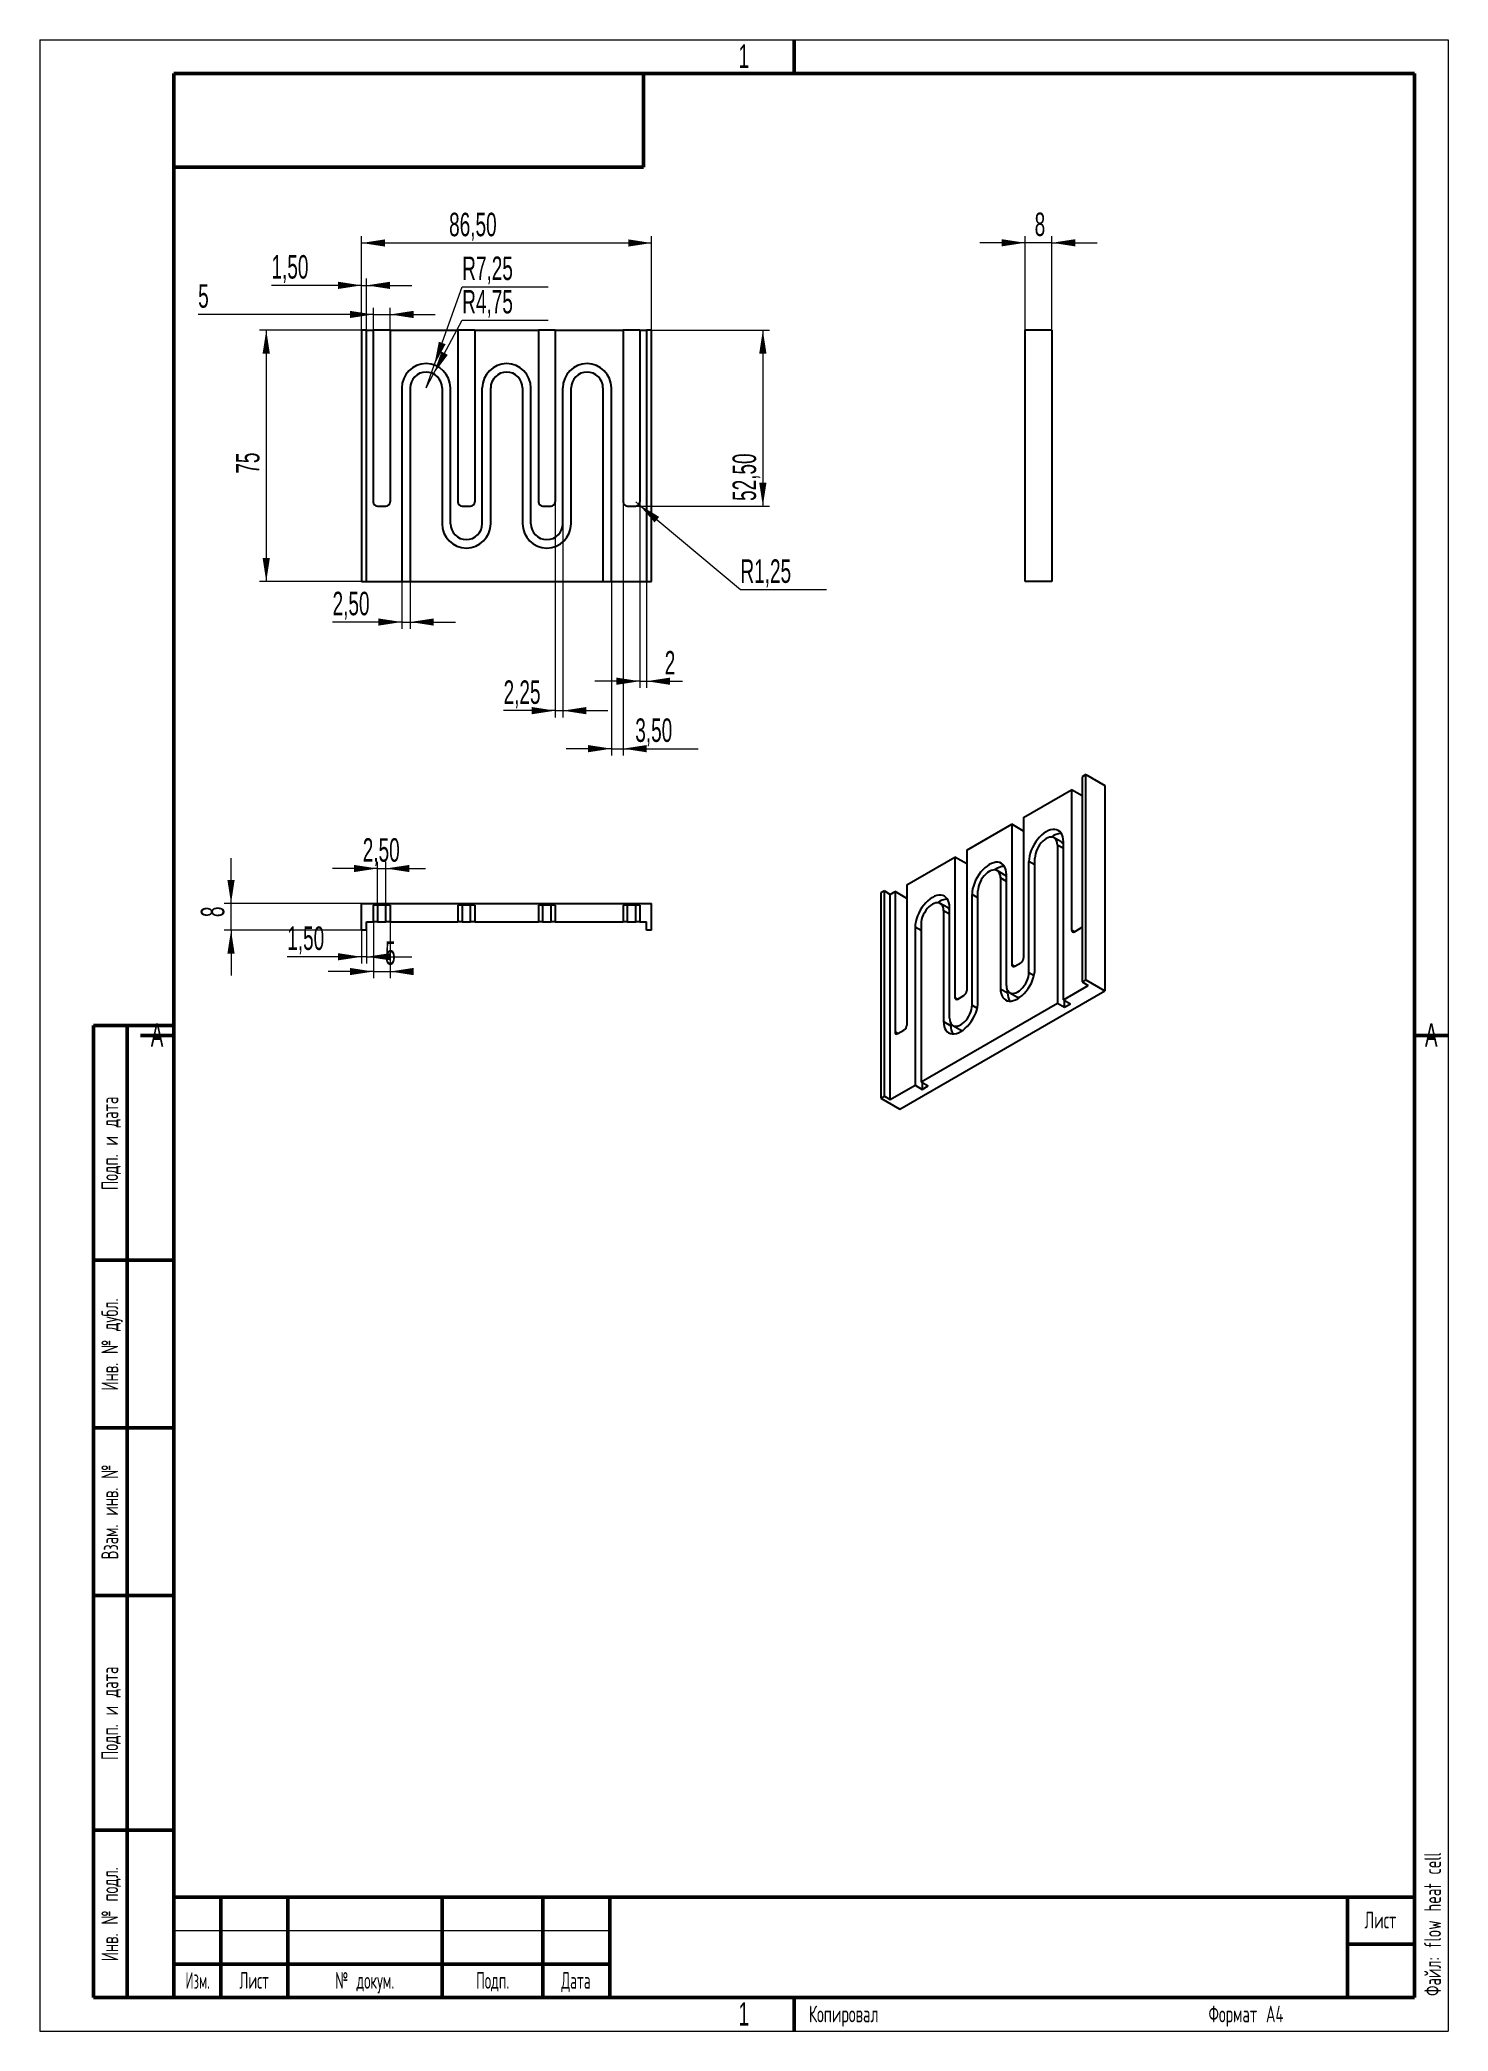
# Model space of a CAD drawing. Header units: millimetres. Extents: x 0 to 210, y 0 to 297.
import ezdxf

# ---------------------------------------------------------------- set-up
doc = ezdxf.new("R2010")
doc.units = ezdxf.units.MM
doc.styles.add('SLDTEXTSTYLE0', font='TXT', dxfattribs={"width": 0.559019, "bigfont": 'bigfont'})
doc.styles.add('SLDTEXTSTYLE1', font='TXT', dxfattribs={"width": 0.605, "bigfont": 'bigfont'})
doc.styles.add('SLDTEXTSTYLE2', font='TXT', dxfattribs={"width": 0.52792, "bigfont": 'bigfont'})
doc.styles.add('SLDTEXTSTYLE3', font='TXT', dxfattribs={"width": 0.605})
doc.dimstyles.new('SLDDIMSTYLE0', dxfattribs={"dimtxt": 3.5, "dimasz": 3.5, "dimexe": 0, "dimexo": 0.0625, "dimgap": 0.875, "dimtad": 2, "dimlfac": 2, "dimrnd": 1e-09, "dimzin": 12, "dimdsep": 46, "dimtxsty": 'SLDTEXTSTYLE3', "dimsah": 1, "dimcen": 0.09, "dimadec": 0, "dimazin": 3, "dimtfac": 1, "dimtdec": 3, "dimtofl": 0, "dimtmove": 0, "dimatfit": 3, "dimfxl": 1, "dimfrac": 2, "dimtolj": 1, "dimtzin": 12, "dimarcsym": 0})
doc.dimstyles.new('SLDDIMSTYLE1', dxfattribs={"dimtxt": 3.5, "dimasz": 3.5, "dimexe": 0, "dimexo": 0.0625, "dimgap": 0.875, "dimtad": 2, "dimlfac": 2, "dimrnd": 1e-09, "dimzin": 12, "dimdsep": 46, "dimtxsty": 'SLDTEXTSTYLE3', "dimsah": 1, "dimcen": 0.09, "dimadec": 0, "dimazin": 3, "dimtfac": 1, "dimtdec": 3, "dimtmove": 0, "dimatfit": 0, "dimfxl": 1, "dimfrac": 2, "dimtolj": 1, "dimtzin": 12, "dimarcsym": 0})
doc.dimstyles.new('SLDDIMSTYLE2', dxfattribs={"dimtxt": 3.5, "dimasz": 3.5, "dimexe": 0, "dimexo": 0.0625, "dimgap": 0.875, "dimtad": 0, "dimtih": 1, "dimtoh": 1, "dimlfac": 2, "dimrnd": 1e-09, "dimzin": 12, "dimdsep": 46, "dimtxsty": 'SLDTEXTSTYLE3', "dimsah": 1, "dimcen": 0, "dimadec": 0, "dimazin": 3, "dimtfac": 1, "dimtdec": 3, "dimtofl": 0, "dimtmove": 0, "dimatfit": 3, "dimfxl": 1, "dimfrac": 2, "dimtolj": 1, "dimtzin": 12, "dimarcsym": 0})

# ---------------------------------------------------------------- blocks, each defined once
blk = doc.blocks.new('_D')
at = {"color": 7, "linetype": 'Continuous', "lineweight": 0}
for p, q in [((47.98, 253.72), (47.98, 267.7)), ((91.23, 253.72), (91.23, 267.7)), ((47.98, 266.7), (91.23, 266.7))]:
    blk.add_line(p, q, dxfattribs=at)
at = {"color": 7, "linetype": 'Continuous', "lineweight": 18}
for points in [[(47.98, 266.7), (51.48, 266.16), (51.48, 267.24)], [(91.23, 266.7), (87.73, 267.24), (87.73, 266.16)]]:
    blk.add_solid(points, dxfattribs=at)
at = {"color": 7, "linetype": 'Continuous', "lineweight": 18, "insert": (61.03, 271.21), "char_height": 3.5, "attachment_point": 1, "style": 'SLDTEXTSTYLE3'}
blk.add_mtext('86,50', dxfattribs=at)
blk = doc.blocks.new('_D_1')
at = {"color": 7, "linetype": 'Continuous', "lineweight": 0}
for p, q in [((47.97, 253.71), (32.76, 253.71)), ((33.76, 253.71), (33.76, 216.21)), ((47.97, 216.21), (32.76, 216.21))]:
    blk.add_line(p, q, dxfattribs=at)
at = {"color": 7, "linetype": 'Continuous', "lineweight": 18}
for points in [[(33.76, 253.71), (33.22, 250.21), (34.3, 250.21)], [(33.76, 216.21), (34.3, 219.71), (33.22, 219.71)]]:
    blk.add_solid(points, dxfattribs=at)
at = {"color": 7, "linetype": 'Continuous', "lineweight": 18, "insert": (29.25, 232.29), "char_height": 3.5, "attachment_point": 1, "rotation": 90, "style": 'SLDTEXTSTYLE3'}
blk.add_mtext('75', dxfattribs=at)
blk = doc.blocks.new('_D_2')
at = {"color": 7, "linetype": 'Continuous', "lineweight": 0}
for p, q in [((47.98, 253.72), (47.98, 261.38)), ((48.73, 253.72), (48.73, 261.38)), ((47.98, 260.38), (34.54, 260.38)), ((47.98, 260.38), (48.73, 260.38)), ((48.73, 260.38), (55.46, 260.38))]:
    blk.add_line(p, q, dxfattribs=at)
at = {"color": 7, "linetype": 'Continuous', "lineweight": 18}
for points in [[(47.98, 260.38), (44.48, 260.92), (44.48, 259.84)], [(48.73, 260.38), (52.23, 259.84), (52.23, 260.92)]]:
    blk.add_solid(points, dxfattribs=at)
at = {"color": 7, "linetype": 'Continuous', "lineweight": 18, "insert": (34.54, 264.89), "char_height": 3.5, "attachment_point": 1, "style": 'SLDTEXTSTYLE3'}
blk.add_mtext('1,50', dxfattribs=at)
blk = doc.blocks.new('_D_3')
at = {"color": 7, "linetype": 'Continuous', "lineweight": 0}
for p, q in [((49.73, 256.04), (23.61, 256.04)), ((49.73, 253.72), (49.73, 257.04)), ((49.73, 256.04), (52.23, 256.04)), ((52.23, 253.72), (52.23, 257.04)), ((52.23, 256.04), (58.96, 256.04))]:
    blk.add_line(p, q, dxfattribs=at)
at = {"color": 7, "linetype": 'Continuous', "lineweight": 18}
for points in [[(49.73, 256.04), (46.23, 256.58), (46.23, 255.5)], [(52.23, 256.04), (55.73, 255.5), (55.73, 256.58)]]:
    blk.add_solid(points, dxfattribs=at)
at = {"color": 7, "linetype": 'Continuous', "lineweight": 18, "insert": (23.61, 260.55), "char_height": 3.5, "attachment_point": 1, "style": 'SLDTEXTSTYLE3'}
blk.add_mtext('5', dxfattribs=at)
blk = doc.blocks.new('_D_4')
at = {"color": 7, "linetype": 'Continuous', "lineweight": 0}
for p, q in [((53.98, 216.2), (53.98, 209.17)), ((55.23, 216.2), (55.23, 209.17)), ((53.98, 210.17), (43.65, 210.17)), ((53.98, 210.17), (55.23, 210.17)), ((55.23, 210.17), (61.96, 210.17))]:
    blk.add_line(p, q, dxfattribs=at)
at = {"color": 7, "linetype": 'Continuous', "lineweight": 18}
for points in [[(53.98, 210.17), (50.48, 210.7), (50.48, 209.63)], [(55.23, 210.17), (58.73, 209.63), (58.73, 210.7)]]:
    blk.add_solid(points, dxfattribs=at)
at = {"color": 7, "linetype": 'Continuous', "lineweight": 18, "insert": (43.65, 214.68), "char_height": 3.5, "attachment_point": 1, "style": 'SLDTEXTSTYLE3'}
blk.add_mtext('2,50', dxfattribs=at)
blk = doc.blocks.new('_D_5')
at = {"color": 7, "linetype": 'Continuous', "lineweight": 0}
for p, q in [((58.82, 248.5), (62.98, 260.17)), ((62.98, 260.17), (75.81, 260.17)), ((57.6, 245.08), (58.82, 248.5))]:
    blk.add_line(p, q, dxfattribs=at)
at = {"color": 7, "linetype": 'Continuous', "lineweight": 18}
blk.add_solid([(58.82, 248.5), (60.5, 251.61), (59.49, 251.97)], dxfattribs=at)
at = {"color": 7, "linetype": 'Continuous', "lineweight": 18, "insert": (62.98, 264.68), "char_height": 3.5, "attachment_point": 1, "style": 'SLDTEXTSTYLE3'}
blk.add_mtext('R7,25', dxfattribs=at)
blk = doc.blocks.new('_D_6')
at = {"color": 7, "linetype": 'Continuous', "lineweight": 0}
for p, q in [((58.72, 247.18), (62.98, 255.18)), ((62.98, 255.18), (75.81, 255.18)), ((57.6, 245.08), (58.72, 247.18))]:
    blk.add_line(p, q, dxfattribs=at)
at = {"color": 7, "linetype": 'Continuous', "lineweight": 18}
blk.add_solid([(58.72, 247.18), (60.84, 250.01), (59.89, 250.52)], dxfattribs=at)
at = {"color": 7, "linetype": 'Continuous', "lineweight": 18, "insert": (62.98, 259.69), "char_height": 3.5, "attachment_point": 1, "style": 'SLDTEXTSTYLE3'}
blk.add_mtext('R4,75', dxfattribs=at)
blk = doc.blocks.new('_D_7')
at = {"color": 7, "linetype": 'Continuous', "lineweight": 0}
for p, q in [((89.48, 228.07), (89.48, 200.34)), ((90.48, 216.2), (90.48, 200.34)), ((89.48, 201.34), (82.74, 201.34)), ((89.48, 201.34), (90.48, 201.34)), ((90.48, 201.34), (95.85, 201.34))]:
    blk.add_line(p, q, dxfattribs=at)
at = {"color": 7, "linetype": 'Continuous', "lineweight": 18}
for points in [[(89.48, 201.34), (85.98, 201.88), (85.98, 200.8)], [(90.48, 201.34), (93.98, 200.8), (93.98, 201.88)]]:
    blk.add_solid(points, dxfattribs=at)
at = {"color": 7, "linetype": 'Continuous', "lineweight": 18, "insert": (93.18, 205.85), "char_height": 3.5, "attachment_point": 1, "style": 'SLDTEXTSTYLE3'}
blk.add_mtext('2', dxfattribs=at)
blk = doc.blocks.new('_D_8')
at = {"color": 7, "linetype": 'Continuous', "lineweight": 0}
for p, q in [((86.98, 228.07), (86.98, 190.28)), ((85.23, 216.2), (85.23, 190.28)), ((85.23, 191.28), (78.49, 191.28)), ((85.23, 191.28), (86.98, 191.28)), ((86.98, 191.28), (98.15, 191.28))]:
    blk.add_line(p, q, dxfattribs=at)
at = {"color": 7, "linetype": 'Continuous', "lineweight": 18}
for points in [[(85.23, 191.28), (81.73, 191.82), (81.73, 190.74)], [(86.98, 191.28), (90.48, 190.74), (90.48, 191.82)]]:
    blk.add_solid(points, dxfattribs=at)
at = {"color": 7, "linetype": 'Continuous', "lineweight": 18, "insert": (88.79, 195.79), "char_height": 3.5, "attachment_point": 1, "style": 'SLDTEXTSTYLE3'}
blk.add_mtext('3,50', dxfattribs=at)
blk = doc.blocks.new('_D_9')
at = {"color": 7, "linetype": 'Continuous', "lineweight": 0}
for p, q in [((76.85, 228.07), (76.85, 195.95)), ((77.98, 224.82), (77.98, 195.95)), ((76.85, 196.95), (69.15, 196.95)), ((76.85, 196.95), (77.98, 196.95)), ((77.98, 196.95), (84.71, 196.95))]:
    blk.add_line(p, q, dxfattribs=at)
at = {"color": 7, "linetype": 'Continuous', "lineweight": 18}
for points in [[(76.85, 196.95), (73.35, 197.49), (73.35, 196.41)], [(77.98, 196.95), (81.48, 196.41), (81.48, 197.49)]]:
    blk.add_solid(points, dxfattribs=at)
at = {"color": 7, "linetype": 'Continuous', "lineweight": 18, "insert": (69.15, 201.46), "char_height": 3.5, "attachment_point": 1, "style": 'SLDTEXTSTYLE3'}
blk.add_mtext('2,25', dxfattribs=at)
blk = doc.blocks.new('_D_10')
at = {"color": 7, "linetype": 'Continuous', "lineweight": 0}
for p, q in [((91.24, 253.71), (108.81, 253.71)), ((107.81, 253.71), (107.81, 227.46)), ((88.86, 227.46), (108.81, 227.46))]:
    blk.add_line(p, q, dxfattribs=at)
at = {"color": 7, "linetype": 'Continuous', "lineweight": 18}
for points in [[(107.81, 253.71), (107.27, 250.21), (108.35, 250.21)], [(107.81, 227.46), (108.35, 230.96), (107.27, 230.96)]]:
    blk.add_solid(points, dxfattribs=at)
at = {"color": 7, "linetype": 'Continuous', "lineweight": 18, "insert": (103.3, 228.23), "char_height": 3.5, "attachment_point": 1, "rotation": 90, "style": 'SLDTEXTSTYLE3'}
blk.add_mtext('52,50', dxfattribs=at)
blk = doc.blocks.new('_D_11')
at = {"color": 7, "linetype": 'Continuous', "lineweight": 0}
for p, q in [((88.85, 228.08), (89.33, 227.68)), ((89.33, 227.68), (104.47, 215)), ((104.47, 215), (117.29, 215))]:
    blk.add_line(p, q, dxfattribs=at)
at = {"color": 7, "linetype": 'Continuous', "lineweight": 18}
blk.add_solid([(89.33, 227.68), (91.67, 225.02), (92.36, 225.85)], dxfattribs=at)
at = {"color": 7, "linetype": 'Continuous', "lineweight": 18, "insert": (104.47, 219.51), "char_height": 3.5, "attachment_point": 1, "style": 'SLDTEXTSTYLE3'}
blk.add_mtext('R1,25', dxfattribs=at)
blk = doc.blocks.new('_D_12')
at = {"color": 7, "linetype": 'Continuous', "lineweight": 0}
for p, q in [((146.91, 253.72), (146.91, 267.73)), ((150.91, 253.72), (150.91, 267.73)), ((146.91, 266.73), (140.18, 266.73)), ((150.91, 266.73), (146.91, 266.73)), ((150.91, 266.73), (157.64, 266.73))]:
    blk.add_line(p, q, dxfattribs=at)
at = {"color": 7, "linetype": 'Continuous', "lineweight": 18}
for points in [[(146.91, 266.73), (143.41, 267.27), (143.41, 266.19)], [(150.91, 266.73), (154.41, 266.19), (154.41, 267.27)]]:
    blk.add_solid(points, dxfattribs=at)
at = {"color": 7, "linetype": 'Continuous', "lineweight": 18, "insert": (148.34, 271.24), "char_height": 3.5, "attachment_point": 1, "style": 'SLDTEXTSTYLE3'}
blk.add_mtext('8', dxfattribs=at)
blk = doc.blocks.new('_D_13')
at = {"color": 7, "linetype": 'Continuous', "lineweight": 0}
for p, q in [((50.35, 173.41), (43.62, 173.41)), ((50.35, 167.96), (50.35, 174.41)), ((50.35, 173.41), (51.6, 173.41)), ((51.6, 167.96), (51.6, 174.41)), ((51.6, 173.41), (57.51, 173.41))]:
    blk.add_line(p, q, dxfattribs=at)
at = {"color": 7, "linetype": 'Continuous', "lineweight": 18}
for points in [[(50.35, 173.41), (46.85, 173.94), (46.85, 172.87)], [(51.6, 173.41), (55.1, 172.87), (55.1, 173.94)]]:
    blk.add_solid(points, dxfattribs=at)
at = {"color": 7, "linetype": 'Continuous', "lineweight": 18, "insert": (48.15, 177.92), "char_height": 3.5, "attachment_point": 1, "style": 'SLDTEXTSTYLE3'}
blk.add_mtext('2,50', dxfattribs=at)
blk = doc.blocks.new('_D_14')
at = {"color": 7, "linetype": 'Continuous', "lineweight": 0}
for p, q in [((49.73, 165.44), (49.73, 157.04)), ((52.23, 165.44), (52.23, 157.04)), ((49.73, 158.04), (42.99, 158.04)), ((49.73, 158.04), (52.23, 158.04)), ((52.23, 158.04), (54.17, 158.04))]:
    blk.add_line(p, q, dxfattribs=at)
at = {"color": 7, "linetype": 'Continuous', "lineweight": 18}
for points in [[(49.73, 158.04), (46.23, 158.58), (46.23, 157.5)], [(52.23, 158.04), (55.73, 157.5), (55.73, 158.58)]]:
    blk.add_solid(points, dxfattribs=at)
at = {"color": 7, "linetype": 'Continuous', "lineweight": 18, "insert": (51.49, 162.55), "char_height": 3.5, "attachment_point": 1, "style": 'SLDTEXTSTYLE3'}
blk.add_mtext('5', dxfattribs=at)
blk = doc.blocks.new('_D_15')
at = {"color": 7, "linetype": 'Continuous', "lineweight": 0}
for p, q in [((47.98, 164.19), (47.98, 159.24)), ((48.73, 164.19), (48.73, 159.24)), ((47.98, 160.24), (36.89, 160.24)), ((48.73, 160.24), (47.98, 160.24)), ((48.73, 160.24), (55.46, 160.24))]:
    blk.add_line(p, q, dxfattribs=at)
at = {"color": 7, "linetype": 'Continuous', "lineweight": 18}
for points in [[(47.98, 160.24), (44.48, 160.78), (44.48, 159.71)], [(48.73, 160.24), (52.23, 159.71), (52.23, 160.78)]]:
    blk.add_solid(points, dxfattribs=at)
at = {"color": 7, "linetype": 'Continuous', "lineweight": 18, "insert": (36.89, 164.76), "char_height": 3.5, "attachment_point": 1, "style": 'SLDTEXTSTYLE3'}
blk.add_mtext('1,50', dxfattribs=at)
blk = doc.blocks.new('_D_16')
at = {"color": 7, "linetype": 'Continuous', "lineweight": 0}
for p, q in [((28.51, 168.2), (28.51, 174.93)), ((47.97, 168.2), (27.51, 168.2)), ((28.51, 164.2), (28.51, 168.2)), ((47.97, 164.2), (27.51, 164.2)), ((28.51, 164.2), (28.51, 157.47))]:
    blk.add_line(p, q, dxfattribs=at)
at = {"color": 7, "linetype": 'Continuous', "lineweight": 18}
for points in [[(28.51, 168.2), (29.05, 171.7), (27.97, 171.7)], [(28.51, 164.2), (27.97, 160.7), (29.05, 160.7)]]:
    blk.add_solid(points, dxfattribs=at)
at = {"color": 7, "linetype": 'Continuous', "lineweight": 18, "insert": (24, 166.16), "char_height": 3.5, "attachment_point": 1, "rotation": 90, "style": 'SLDTEXTSTYLE3'}
blk.add_mtext('8', dxfattribs=at)

msp = doc.modelspace()

# ---------------------------------------------------------------- linework, layer by layer
at = {"color": 7, "linetype": 'Continuous', "lineweight": 18}
for p, q in [((0, 297), (210, 297)), ((0, 297), (0, 0)), ((210, 297), (210, 0)), ((20, 15), (85, 15)), ((0, 0), (210, 0))]:
    msp.add_line(p, q, dxfattribs=at)
at = {"color": 7, "linetype": 'Continuous', "lineweight": 50}
for p, q in [((112.5, 297.001), (112.5, 291.999)), ((20, 5), (20, 292)), ((20, 292), (205, 292)), ((20, 5), (20, 292)), ((20, 292), (205, 292)), ((90, 292), (90, 278)), ((205, 292), (205, 5)), ((205, 292), (205, 5)), ((20, 278), (90, 278)), ((20, 150), (8, 150)), ((8, 5), (8, 150)), ((13, 5), (13, 150)), ((14.999, 148.5), (20.001, 148.5)), ((210.001, 148.5), (204.999, 148.5)), ((20, 115), (8, 115)), ((20, 90), (8, 90)), ((20, 65), (8, 65)), ((20, 30), (8, 30)), ((20, 20), (205, 20)), ((27, 20), (27, 5)), ((37, 20), (37, 5)), ((60, 5), (60, 20)), ((75, 20), (75, 5)), ((85, 20), (85, 5)), ((195, 20), (195, 5)), ((195, 20), (195, 5)), ((195, 13), (205, 13)), ((20, 10), (85, 10)), ((8, 5), (20, 5)), ((20, 5), (205, 5)), ((205, 5), (20, 5)), ((112.5, -0.001), (112.5, 5.001))]:
    msp.add_line(p, q, dxfattribs=at)
at = {"color": 7, "linetype": 'Continuous', "lineweight": 25}
for p, q in [((48.7253, 253.707), (47.9753, 253.707)), ((47.9753, 253.707), (47.9753, 216.207)), ((48.7253, 216.207), (48.7253, 253.707)), ((48.7253, 253.707), (49.7253, 253.707)), ((49.7253, 253.707), (49.7253, 228.082)), ((52.2253, 253.707), (49.7253, 253.707)), ((52.2253, 253.707), (52.2253, 228.082)), ((52.2253, 253.707), (62.3503, 253.707)), ((62.3503, 253.707), (62.3503, 228.082)), ((64.8503, 253.707), (62.3503, 253.707)), ((64.8503, 253.707), (64.8503, 228.082)), ((64.8503, 253.707), (74.3503, 253.707)), ((74.3503, 253.707), (74.3503, 228.082)), ((76.8503, 253.707), (74.3503, 253.707)), ((76.8503, 253.707), (76.8503, 228.082)), ((76.8503, 253.707), (86.9753, 253.707)), ((86.9753, 253.707), (86.9753, 228.082)), ((89.4753, 253.707), (86.9753, 253.707)), ((89.4753, 253.707), (89.4753, 228.082)), ((89.4753, 253.707), (90.4753, 253.707)), ((90.4753, 253.707), (90.4753, 216.207)), ((91.2253, 253.707), (90.4753, 253.707)), ((91.2253, 216.207), (91.2253, 253.707)), ((150.9093, 253.707), (146.9093, 253.707)), ((146.9093, 216.207), (146.9093, 253.707)), ((150.9093, 253.707), (150.9093, 216.207)), ((53.9753, 245.082), (53.9753, 216.207)), ((55.2253, 245.082), (55.2253, 216.207)), ((59.9753, 245.082), (59.9753, 224.832)), ((61.2253, 224.832), (61.2253, 245.082)), ((65.9753, 224.832), (65.9753, 245.082)), ((67.2253, 224.832), (67.2253, 245.082)), ((71.9753, 245.082), (71.9753, 224.832)), ((73.2253, 224.832), (73.2253, 245.082)), ((77.9753, 224.832), (77.9753, 245.082)), ((79.2253, 224.832), (79.2253, 245.082)), ((83.9753, 245.082), (83.9753, 216.207)), ((85.2253, 216.207), (85.2253, 245.082)), ((50.3503, 227.457), (51.6003, 227.457)), ((62.9753, 227.457), (64.2253, 227.457)), ((74.9753, 227.457), (76.2253, 227.457)), ((87.6003, 227.457), (88.8503, 227.457)), ((47.9753, 216.207), (48.7253, 216.207)), ((48.7253, 216.207), (53.9753, 216.207)), ((53.9753, 216.207), (55.2253, 216.207)), ((55.2253, 216.207), (83.9753, 216.207)), ((83.9753, 216.207), (85.2253, 216.207)), ((85.2253, 216.207), (90.4753, 216.207)), ((90.4753, 216.207), (91.2253, 216.207)), ((150.9093, 216.207), (146.9093, 216.207)), ((155.9786, 187.4096), (155.4483, 187.1035)), ((155.9786, 156.7893), (155.9786, 187.4096)), ((155.9786, 187.4096), (158.807, 185.7768)), ((146.6978, 181.0314), (153.8573, 185.1645)), ((153.8573, 185.1645), (153.8573, 164.2406)), ((155.4483, 184.246), (153.8573, 185.1645)), ((155.4483, 187.1035), (155.4483, 156.4832)), ((158.807, 185.7768), (158.807, 155.1565)), ((138.2126, 176.133), (144.9301, 180.0109)), ((144.9301, 180.0109), (144.9301, 159.0871)), ((146.6978, 178.9904), (144.9301, 180.0109)), ((146.6978, 181.0314), (146.6978, 160.1076)), ((138.2126, 176.133), (138.2126, 155.2091)), ((152.3047, 177.3723), (151.244, 177.9846)), ((151.736, 176.8972), (151.736, 153.3196)), ((152.6199, 153.8299), (152.6199, 177.4075)), ((129.2853, 170.9794), (136.4448, 175.1125)), ((136.4448, 175.1125), (136.4448, 154.1886)), ((138.2126, 174.092), (136.4448, 175.1125)), ((143.8194, 172.4739), (142.7587, 173.0862)), ((144.1346, 155.9741), (144.1346, 172.509)), ((147.4933, 157.913), (147.4933, 174.448)), ((148.3772, 158.4233), (148.3772, 174.9583)), ((125.9266, 170.061), (125.3962, 169.7548)), ((125.3962, 169.7548), (125.3962, 139.1345)), ((125.9266, 139.4407), (125.9266, 170.061)), ((125.9266, 170.061), (126.8105, 169.5507)), ((126.8105, 169.5507), (127.5176, 169.9589)), ((126.8105, 138.9304), (126.8105, 169.5507)), ((127.5176, 169.9589), (127.5176, 149.035)), ((129.2853, 168.9384), (127.5176, 169.9589)), ((129.2853, 170.9794), (129.2853, 150.0556)), ((139.008, 153.0146), (139.008, 169.5496)), ((139.8919, 153.5249), (139.8919, 170.0598)), ((143.2507, 171.9988), (143.2507, 155.4638)), ((47.9753, 168.1999), (91.2253, 168.1999)), ((47.9753, 164.1999), (47.9753, 168.1999)), ((49.7253, 167.9499), (49.7253, 165.4499)), ((52.2253, 167.9499), (49.7253, 167.9499)), ((50.3503, 167.9499), (50.3503, 165.4499)), ((51.6003, 165.4499), (51.6003, 167.9499)), ((52.2253, 167.9499), (52.2253, 165.4499)), ((62.3503, 167.9499), (62.3503, 165.4499)), ((64.8503, 167.9499), (62.3503, 167.9499)), ((62.9753, 167.9499), (62.9753, 165.4499)), ((64.2253, 165.4499), (64.2253, 167.9499)), ((64.8503, 167.9499), (64.8503, 165.4499)), ((76.8503, 167.9499), (74.3503, 167.9499)), ((74.3503, 167.9499), (74.3503, 165.4499)), ((74.9753, 167.9499), (74.9753, 165.4499)), ((76.2253, 165.4499), (76.2253, 167.9499)), ((76.8503, 167.9499), (76.8503, 165.4499)), ((89.4753, 167.9499), (86.9753, 167.9499)), ((86.9753, 167.9499), (86.9753, 165.4499)), ((87.6003, 167.9499), (87.6003, 165.4499)), ((88.8503, 165.4499), (88.8503, 167.9499)), ((89.4753, 167.9499), (89.4753, 165.4499)), ((91.2253, 164.1999), (91.2253, 168.1999)), ((135.3341, 167.5754), (134.2734, 168.1877)), ((134.7654, 167.1003), (134.7654, 150.5654)), ((135.6493, 151.0756), (135.6493, 167.6106)), ((48.7253, 164.1999), (47.9753, 164.1999)), ((48.7253, 165.4499), (49.7253, 165.4499)), ((48.7253, 164.1999), (48.7253, 165.4499)), ((50.3503, 165.4499), (49.7253, 165.4499)), ((50.3503, 165.4499), (51.6003, 165.4499)), ((52.2253, 165.4499), (51.6003, 165.4499)), ((52.2253, 165.4499), (62.3503, 165.4499)), ((62.9753, 165.4499), (62.3503, 165.4499)), ((62.9753, 165.4499), (64.2253, 165.4499)), ((64.8503, 165.4499), (64.2253, 165.4499)), ((64.8503, 165.4499), (74.3503, 165.4499)), ((74.9753, 165.4499), (74.3503, 165.4499)), ((74.9753, 165.4499), (76.2253, 165.4499)), ((76.8503, 165.4499), (76.2253, 165.4499)), ((76.8503, 165.4499), (86.9753, 165.4499)), ((87.6003, 165.4499), (86.9753, 165.4499)), ((87.6003, 165.4499), (88.8503, 165.4499)), ((89.4753, 165.4499), (88.8503, 165.4499)), ((89.4753, 165.4499), (90.4753, 165.4499)), ((90.4753, 164.1999), (90.4753, 165.4499)), ((91.2253, 164.1999), (90.4753, 164.1999)), ((130.5228, 164.6511), (130.5228, 141.0735)), ((131.4067, 165.1614), (131.4067, 141.5837)), ((154.2992, 163.9854), (155.1831, 164.4957)), ((145.372, 158.8319), (146.2559, 159.3421)), ((128.2247, 137.5017), (158.807, 155.1565)), ((136.8867, 153.9334), (137.7706, 154.4437)), ((143.2507, 155.4638), (144.3113, 154.8515)), ((144.3113, 154.8515), (144.3113, 155.2101)), ((144.6265, 154.8867), (145.6872, 154.2744)), ((152.6199, 153.8299), (156.3322, 155.9729)), ((155.4483, 156.4832), (155.9786, 156.7893)), ((155.4483, 156.4832), (156.3322, 155.9729)), ((155.9786, 156.7893), (158.807, 155.1565)), ((131.4067, 141.5837), (151.736, 153.3196)), ((151.736, 153.3196), (152.7966, 152.7073)), ((152.6199, 153.8299), (153.6805, 153.2176)), ((152.7966, 152.7073), (152.7966, 153.7278)), ((152.7966, 152.7073), (153.6805, 153.2176)), ((20, 5), (20, 150)), ((127.9595, 148.7798), (128.8434, 149.2901)), ((134.7654, 150.5654), (135.8261, 149.9531)), ((135.8261, 149.9531), (135.8261, 150.3116)), ((136.1413, 149.9882), (137.2019, 149.3759)), ((126.8105, 138.9304), (130.5228, 141.0735)), ((130.5228, 141.0735), (131.5834, 140.4612)), ((131.4067, 141.5837), (132.4673, 140.9714)), ((131.5834, 141.4817), (131.5834, 140.4612)), ((131.5834, 140.4612), (132.4673, 140.9714)), ((125.3962, 139.1345), (125.9266, 139.4407)), ((125.3962, 139.1345), (128.2247, 137.5017)), ((125.9266, 139.4407), (126.8105, 138.9304)), ((20, 20), (20, 5))]:
    msp.add_line(p, q, dxfattribs=at)
at = {"color": 8, "linetype": 'Continuous', "lineweight": 25}
for p, q in [((152.6199, 176.387), (151.736, 176.8972)), ((148.3772, 173.9377), (147.4933, 174.448)), ((139.8919, 169.0393), (139.008, 169.5496)), ((144.1346, 171.4885), (143.2507, 171.9988)), ((135.6493, 166.5901), (134.7654, 167.1003)), ((131.4067, 164.1408), (130.5228, 164.6511)), ((153.8573, 164.2406), (154.2993, 163.9855)), ((144.9301, 159.0871), (145.3721, 158.8319)), ((147.4933, 157.913), (148.2599, 157.4705)), ((136.4448, 154.1886), (136.8868, 153.9334)), ((139.008, 153.0146), (139.7747, 152.5721)), ((127.5176, 149.035), (127.9596, 148.7799))]:
    msp.add_line(p, q, dxfattribs=at)
at = {"color": 7, "linetype": 'Continuous', "lineweight": 25, "flags": 128}
for points in [[(152.6199, 177.4075), (152.5979, 177.7812), (152.5325, 178.1232), (152.4247, 178.4276), (152.2764, 178.6892), (152.0902, 178.9036), (151.8691, 179.0671), (151.617, 179.1768), (151.3382, 179.231), (151.0375, 179.2287), (150.72, 179.1698), (150.3912, 179.0555), (150.0566, 178.8877), (149.722, 178.6692), (149.3932, 178.4039), (149.0757, 178.0961), (148.775, 177.7513), (148.4962, 177.3752), (148.2441, 176.9744), (148.023, 176.5557), (147.8367, 176.1262), (147.6884, 175.6934), (147.5807, 175.2645), (147.5153, 174.847), (147.4933, 174.448)], [(151.736, 176.8972), (151.7153, 177.1887), (151.6538, 177.449), (151.5529, 177.672), (151.4152, 177.852), (151.2441, 177.9846), (151.0437, 178.0665), (150.819, 178.0958), (150.5755, 178.0717), (150.3193, 177.9948), (150.0566, 177.867), (149.7939, 177.6915), (149.5376, 177.4725), (149.2942, 177.2155), (149.0695, 176.9268), (148.8691, 176.6135), (148.6979, 176.2833), (148.5603, 175.9443), (148.4594, 175.605), (148.3979, 175.2736), (148.3772, 174.9583)], [(144.1346, 172.509), (144.1126, 172.8827), (144.0472, 173.2247), (143.9395, 173.5291), (143.7912, 173.7908), (143.6049, 174.0052), (143.3838, 174.1686), (143.1317, 174.2784), (142.8529, 174.3326), (142.5522, 174.3302), (142.2347, 174.2714), (141.9059, 174.1571), (141.5713, 173.9893), (141.2367, 173.7708), (140.9079, 173.5054), (140.5904, 173.1977), (140.2897, 172.8528), (140.0109, 172.4768), (139.7588, 172.076), (139.5377, 171.6572), (139.3515, 171.2278), (139.2032, 170.7949), (139.0954, 170.3661), (139.03, 169.9486), (139.008, 169.5496)], [(143.2507, 171.9988), (143.23, 172.2902), (143.1685, 172.5506), (143.0676, 172.7735), (142.93, 172.9535), (142.7588, 173.0861), (142.5584, 173.1681), (142.3337, 173.1973), (142.0903, 173.1732), (141.834, 173.0964), (141.5713, 172.9686), (141.3086, 172.793), (141.0524, 172.5741), (140.8089, 172.3171), (140.5842, 172.0284), (140.3838, 171.715), (140.2127, 171.3848), (140.075, 171.0459), (139.9741, 170.7065), (139.9126, 170.3751), (139.8919, 170.0598)], [(135.6493, 167.6106), (135.6274, 167.9843), (135.562, 168.3263), (135.4542, 168.6307), (135.3059, 168.8923), (135.1196, 169.1067), (134.8985, 169.2702), (134.6464, 169.3799), (134.3677, 169.4341), (134.0669, 169.4318), (133.7495, 169.3729), (133.4206, 169.2586), (133.086, 169.0908), (132.7515, 168.8723), (132.4226, 168.607), (132.1051, 168.2992), (131.8044, 167.9544), (131.5256, 167.5783), (131.2735, 167.1775), (131.0525, 166.7588), (130.8662, 166.3293), (130.7179, 165.8965), (130.6101, 165.4676), (130.5447, 165.0501), (130.5228, 164.6511)], [(134.7654, 167.1003), (134.7447, 167.3918), (134.6832, 167.6521), (134.5824, 167.8751), (134.4447, 168.0551), (134.2735, 168.1877), (134.0731, 168.2696), (133.8485, 168.2989), (133.605, 168.2748), (133.3487, 168.1979), (133.086, 168.0701), (132.8233, 167.8946), (132.5671, 167.6756), (132.3236, 167.4186), (132.0989, 167.1299), (131.8985, 166.8166), (131.7274, 166.4864), (131.5897, 166.1474), (131.4888, 165.8081), (131.4273, 165.4767), (131.4067, 165.1614)], [(143.2507, 155.4638), (143.2726, 155.0901), (143.338, 154.7482), (143.4458, 154.4437), (143.5941, 154.1821), (143.7804, 153.9677), (144.0015, 153.8042), (144.2535, 153.6945), (144.5323, 153.6403), (144.833, 153.6426), (145.1505, 153.7015), (145.4794, 153.8158), (145.814, 153.9836), (146.1485, 154.2021), (146.4774, 154.4674), (146.7949, 154.7752), (147.0956, 155.12), (147.3744, 155.4961), (147.6265, 155.8969), (147.8475, 156.3156), (148.0338, 156.7451), (148.1821, 157.1779), (148.2899, 157.6068), (148.3553, 158.0243), (148.3772, 158.4233)], [(144.1346, 155.9741), (144.1552, 155.6826), (144.2168, 155.4223), (144.3176, 155.1993), (144.4553, 155.0194), (144.6265, 154.8868), (144.8268, 154.8048), (145.0515, 154.7755), (145.295, 154.7996), (145.5512, 154.8765), (145.814, 155.0043), (146.0767, 155.1798), (146.3329, 155.3988), (146.5764, 155.6558), (146.8011, 155.9445), (147.0015, 156.2578), (147.1726, 156.588), (147.3103, 156.927), (147.4111, 157.2663), (147.4727, 157.5977), (147.4933, 157.913)], [(134.7654, 150.5654), (134.7873, 150.1917), (134.8527, 149.8497), (134.9605, 149.5453), (135.1088, 149.2836), (135.2951, 149.0692), (135.5162, 148.9058), (135.7683, 148.796), (136.047, 148.7418), (136.3478, 148.7442), (136.6652, 148.803), (136.9941, 148.9173), (137.3287, 149.0852), (137.6632, 149.3036), (137.9921, 149.569), (138.3096, 149.8767), (138.6103, 150.2216), (138.8891, 150.5976), (139.1412, 150.9984), (139.3622, 151.4172), (139.5485, 151.8466), (139.6968, 152.2795), (139.8046, 152.7083), (139.87, 153.1258), (139.8919, 153.5249)], [(135.6493, 151.0756), (135.67, 150.7842), (135.7315, 150.5238), (135.8323, 150.3009), (135.97, 150.1209), (136.1412, 149.9883), (136.3416, 149.9064), (136.5662, 149.8771), (136.8097, 149.9012), (137.066, 149.978), (137.3287, 150.1058), (137.5914, 150.2814), (137.8476, 150.5003), (138.0911, 150.7573), (138.3158, 151.0461), (138.5162, 151.3594), (138.6873, 151.6896), (138.825, 152.0285), (138.9259, 152.3679), (138.9874, 152.6993), (139.008, 153.0146)], [(145.6872, 154.2744), (145.8875, 154.1925), (146.0948, 154.1635)], [(137.2019, 149.3759), (137.4022, 149.294), (137.6095, 149.2651)]]:
    msp.add_lwpolyline(points, dxfattribs=at)
at = {"color": 7, "linetype": 'Continuous', "lineweight": 25}
for centre, radius, start, end in [((57.6003, 245.082), 3.625, 0, 180), ((57.6003, 245.082), 2.375, 0, 180), ((69.6003, 245.082), 3.625, 0, 180), ((69.6003, 245.082), 2.375, 0, 180), ((81.6003, 245.082), 3.625, 0, 180), ((81.6003, 245.082), 2.375, 0, 180), ((50.3503, 228.082), 0.625, 180, 270), ((51.6003, 228.082), 0.625, 270, 0), ((62.9753, 228.082), 0.625, 180, 270), ((64.2253, 228.082), 0.625, 270, 0), ((74.9753, 228.082), 0.625, 180, 270), ((76.2253, 228.082), 0.625, 270, 0), ((87.6003, 228.082), 0.625, 180, 270), ((88.8503, 228.082), 0.625, 270, 0), ((63.6003, 224.832), 3.625, 180, 0), ((63.6003, 224.832), 2.375, 180, 0), ((75.6003, 224.832), 3.625, 180, 0), ((75.6003, 224.832), 2.375, 180, 0), ((152.3855, 176.0919), 2.5326, 91.483574, 127.711043), ((151.8622, 176.6257), 0.8679, 29.188094, 59.347341), ((143.9003, 171.1935), 2.5326, 91.483574, 127.711043), ((143.3769, 171.7273), 0.8679, 29.188094, 59.347341), ((135.415, 166.295), 2.5326, 91.483574, 127.711043), ((134.8916, 166.8288), 0.8679, 29.188094, 59.347341), ((154.1267, 164.1969), 0.2729, 170.785963, 309.203285), ((154.7232, 165.239), 0.8741, 301.746039, 326.047252), ((145.1995, 159.0434), 0.2729, 170.785963, 309.203285), ((145.7383, 160.1512), 0.9605, 302.605478, 357.394522), ((137.253, 155.2528), 0.9605, 302.605478, 357.394522), ((146.5788, 154.7656), 2.2691, 177.829303, 209.874029), ((136.7142, 154.1449), 0.2729, 170.785963, 309.203285), ((127.787, 148.9913), 0.2729, 170.785963, 309.203285), ((128.3258, 150.0992), 0.9605, 302.605478, 357.394522), ((138.0935, 149.8671), 2.2691, 177.829303, 209.874029)]:
    msp.add_arc(centre, radius, start, end, dxfattribs=at)

# ---------------------------------------------------------------- texts
at = {"color": 7, "linetype": 'Continuous', "lineweight": 0, "attachment_point": 2}
for s, insert, char_height, style in [('1', (104.9757, 296.3168), 3.5, 'SLDTEXTSTYLE3'), ('A', (17.4818, 150.3168), 3.5, 'SLDTEXTSTYLE3'), ('A', (207.4818, 150.3168), 3.5, 'SLDTEXTSTYLE3'), ('Лист', (199.8985, 17.8165), 2.5, 'SLDTEXTSTYLE1'), ('Изм.', (23.5309, 8.8165), 2.5, 'SLDTEXTSTYLE2'), ('Лист', (31.9549, 8.8165), 2.5, 'SLDTEXTSTYLE0'), ('№ докум.', (48.4445, 8.8165), 2.5, 'SLDTEXTSTYLE0'), ('Подп.', (67.5323, 8.8165), 2.5, 'SLDTEXTSTYLE0'), ('Дата', (79.9458, 8.8165), 2.5, 'SLDTEXTSTYLE0'), ('1', (104.9757, 4.3168), 3.5, 'SLDTEXTSTYLE3'), ('Копировал', (119.8657, 3.8165), 2.5, 'SLDTEXTSTYLE1'), ('Формат А4', (179.8498, 3.8165), 2.5, 'SLDTEXTSTYLE1')]:
    msp.add_mtext(s, dxfattribs=dict(at, insert=insert, char_height=char_height, style=style))
at = {"color": 7, "linetype": 'Continuous', "lineweight": 0, "char_height": 2.5, "rotation": 90, "style": 'SLDTEXTSTYLE1'}
for s, insert, attachment_point in [('Подп. и дата', (9.1833, 132.4099), 2), ('Инв. № дубл.', (9.1833, 102.4082), 2), ('Взам. инв. №', (9.1833, 77.4327), 2), ('Подп. и дата', (9.1833, 47.4099), 2), ('Инв. № подл.', (9.1833, 17.439), 2), ('Файл: flow heat cell', (206.4335, 5.25), 1)]:
    msp.add_mtext(s, dxfattribs=dict(at, insert=insert, attachment_point=attachment_point))

# ---------------------------------------------------------------- dimensions: what is measured, and where the dimension line sits
at = {"color": 7, "linetype": 'Continuous', "lineweight": 18}
for base, p1, p2, dimstyle, picture, middle in [((91.2253, 266.6985), (47.9753, 253.707), (91.2253, 253.707), 'SLDDIMSTYLE0', '_D', (67.0423, 266.6985)), ((146.9093, 266.7274), (150.9093, 253.707), (146.9093, 253.707), 'SLDDIMSTYLE1', '_D_12', (149.6771, 266.7274)), ((48.7253, 260.382), (47.9753, 253.707), (48.7253, 253.707), 'SLDDIMSTYLE1', '_D_2', (39.218, 260.382)), ((52.2253, 256.0395), (49.7253, 253.707), (52.2253, 253.707), 'SLDDIMSTYLE1', '_D_3', (24.9425, 256.0395)), ((77.9753, 196.9484), (76.8503, 228.082), (77.9753, 224.832), 'SLDDIMSTYLE1', '_D_9', (73.8308, 196.9484)), ((86.9753, 191.2771), (85.2253, 216.207), (86.9753, 228.082), 'SLDDIMSTYLE1', '_D_8', (93.4707, 191.2771)), ((90.4753, 201.3386), (89.4753, 228.082), (90.4753, 216.207), 'SLDDIMSTYLE1', '_D_7', (94.5132, 201.3386)), ((55.2253, 210.165), (53.9753, 216.207), (55.2253, 216.207), 'SLDDIMSTYLE1', '_D_4', (48.3291, 210.165)), ((51.6003, 173.4062), (50.3503, 167.9499), (51.6003, 167.9499), 'SLDDIMSTYLE1', '_D_13', (52.8291, 173.4062)), ((47.9753, 160.2447), (48.7253, 164.1999), (47.9753, 164.1999), 'SLDDIMSTYLE1', '_D_15', (41.5692, 160.2447)), ((52.2253, 158.0427), (49.7253, 165.4499), (52.2253, 165.4499), 'SLDDIMSTYLE1', '_D_14', (52.8291, 158.0427))]:
    dim = msp.add_linear_dim(base=base, p1=p1, p2=p2, dimstyle=dimstyle, dxfattribs=at)
    dim.commit()
    dim.dimension.update_dxf_attribs({"geometry": picture, "text_midpoint": middle, "dimtype": 160})
for center, mpoint, picture, middle in [((57.6003, 245.082), (58.8177, 248.4965), '_D_5', (69.3945, 262.8564)), ((57.6003, 245.082), (58.717, 247.1781), '_D_6', (69.3945, 257.8658)), ((88.8503, 228.082), (89.3294, 227.6807), '_D_11', (110.8798, 217.6854))]:
    dim = msp.add_radius_dim(center=center, mpoint=mpoint, dimstyle='SLDDIMSTYLE2', dxfattribs=at)
    dim.commit()
    dim.dimension.update_dxf_attribs({"geometry": picture, "text_midpoint": middle, "dimtype": 164})
for base, p1, p2, dimstyle, picture, middle in [((33.7598, 216.207), (47.9753, 253.707), (47.9753, 216.207), 'SLDDIMSTYLE0', '_D_1', (33.7598, 234.9681)), ((107.8124, 227.457), (91.2253, 253.707), (88.8503, 227.457), 'SLDDIMSTYLE1', '_D_10', (107.8124, 234.2458)), ((28.5077, 168.1999), (47.9753, 164.1999), (47.9753, 168.1999), 'SLDDIMSTYLE1', '_D_16', (28.5077, 167.501))]:
    dim = msp.add_linear_dim(base=base, p1=p1, p2=p2, angle=90, dimstyle=dimstyle, dxfattribs=at)
    dim.commit()
    dim.dimension.update_dxf_attribs({"geometry": picture, "text_midpoint": middle, "dimtype": 160})

doc.saveas('drawing.dxf')
